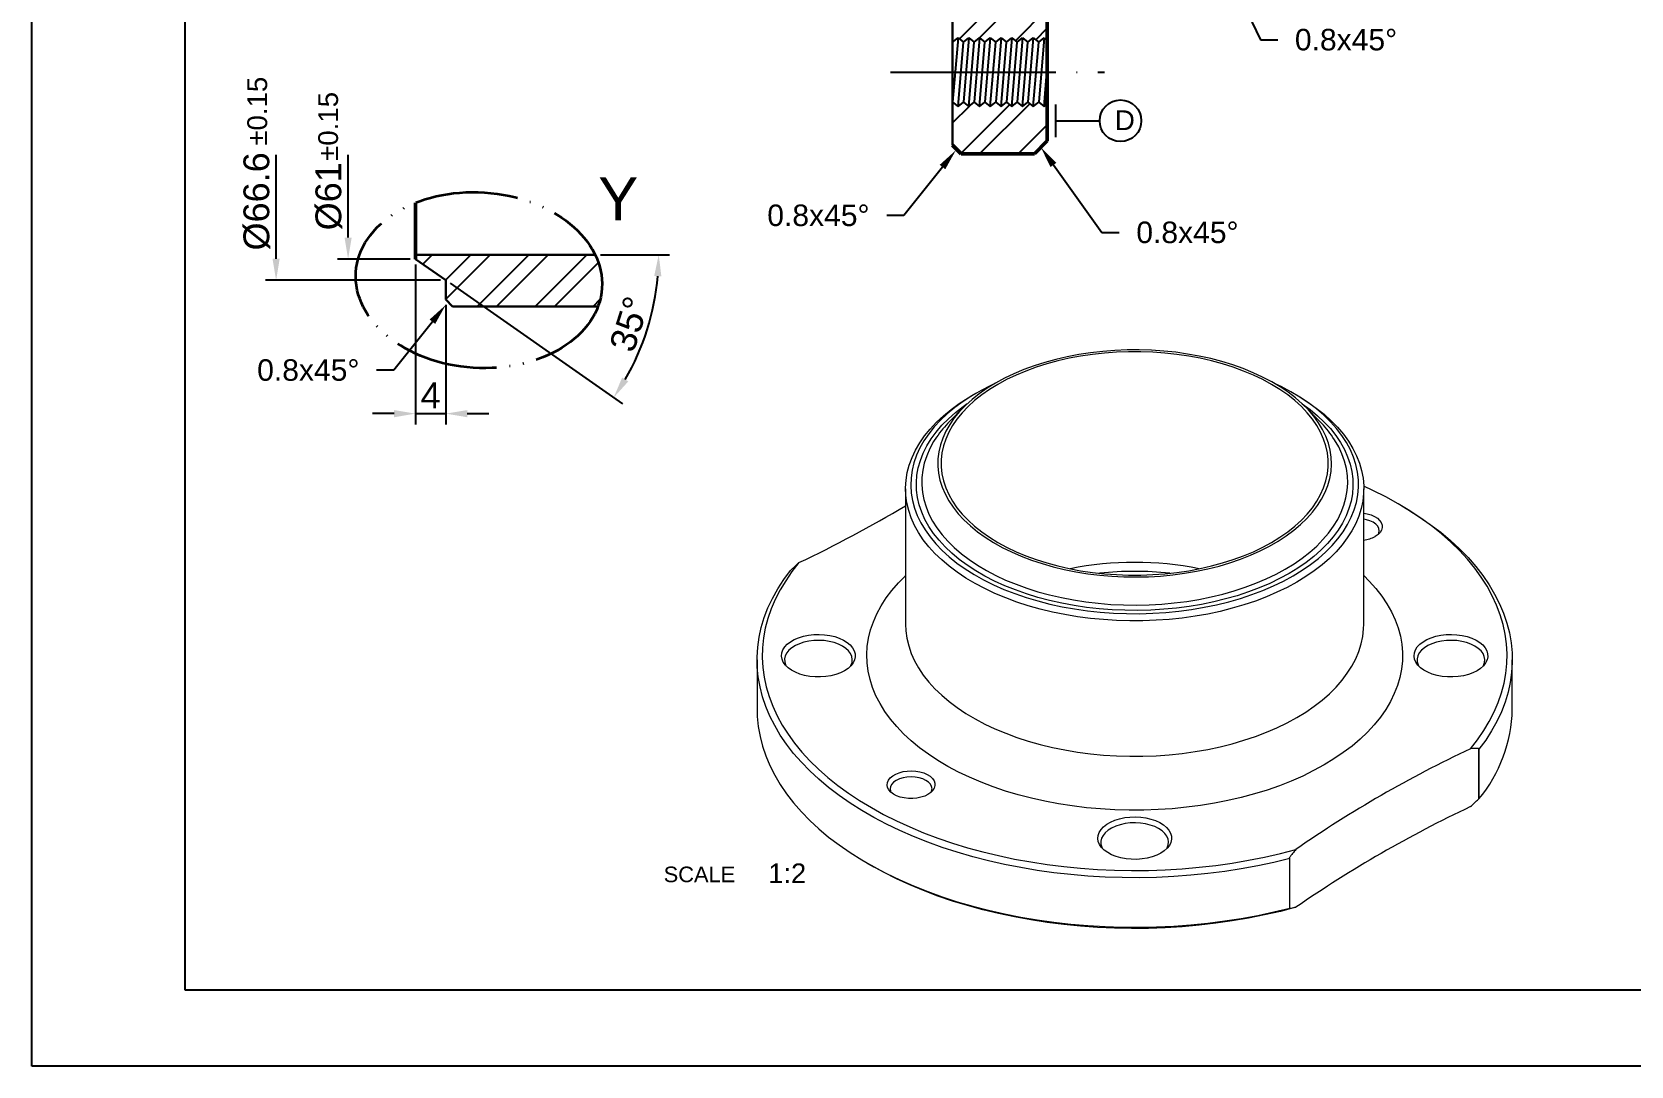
# Model space of a CAD drawing. Header units: millimetres. Extents: x 2626 to 2999, y 1108 to 1371.
# Drawn here: x 2625.9 to 2811.7, y 1107.7 to 1227.9 of the extents above; entities that cross this region are included whole.
import ezdxf
from ezdxf import colors
from ezdxf.entities.mleader import LeaderData, LeaderLine
from ezdxf.math import Vec2, Vec3

# ---------------------------------------------------------------- set-up
doc = ezdxf.new("R2010")
doc.units = ezdxf.units.MM
doc.linetypes.add('ACAD_ISO04W100', pattern=[30, 24, -3, 0, -3])
doc.linetypes.add('ACAD_ISO05W100', pattern=[33, 24, -3, 0, -3, 0, -3])
for name, color, linetype, lineweight in [('AM_0', 7, 'Continuous', 30), ('AM_4', 1, 'ACAD_ISO04W100', 25), ('AM_5', 3, 'Continuous', 25), ('AM_8', 40, 'ACAD_ISO05W100', 35), ('AM_BOR', 2, 'ACAD_ISO05W100', 25), ('CAXA3', 7, 'Continuous', 25)]:
    doc.layers.add(name, color=color, linetype=linetype, lineweight=lineweight)
doc.styles.get("Standard").update_dxf_attribs({"font": 'arial.ttf'})
doc.dimstyles.new('ISO-25', dxfattribs={"dimtxt": 3, "dimasz": 2.5, "dimexe": 1.25, "dimexo": 0.625, "dimtad": 1, "dimtxsty": 'Standard', "dimcen": 2.5, "dimadec": 0, "dimazin": 0, "dimtfac": 1, "dimtmove": 0, "dimatfit": 3, "dimfxl": 1, "dimarcsym": 0})

# ---------------------------------------------------------------- blocks, each defined once
blk = doc.blocks.new('A3 ZTL')
for p, q in [((19.57, 280.82), (19.57, 9.78)), ((19.57, 9.78), (401.17, 9.78))]:
    blk.add_line(p, q)
at = {"layer": 'AM_BOR', "color": 135, "linetype": 'Continuous', "lineweight": 25}
for p, q in [((0, 0), (0, 290.61)), ((410.96, 0), (0, 0))]:
    blk.add_line(p, q, dxfattribs=at)
blk = doc.blocks.new('*D135')
at = {"layer": 'AM_5', "color": 0, "lineweight": -2, "ltscale": 0.5, "transparency": 16777216}
for p, q in [((2691.97, 1202.01), (2699.98, 1202.01)), ((2674.5, 1198.7), (2694.52, 1184.68))]:
    blk.add_line(p, q, dxfattribs=at)
blk.add_arc((2669.77, 1202.01), 28.96, 329.948, 355.052, dxfattribs=at)
at = {"layer": 'AM_5', "color": 0, "ltscale": 0.5, "transparency": 16777216}
for points in [[(2698.2, 1199.53), (2699.04, 1199.49), (2698.73, 1202.01)], [(2695.19, 1187.28), (2694.48, 1187.73), (2693.49, 1185.4)]]:
    blk.add_solid(points, dxfattribs=at)
at = {"layer": 'Defpoints', "color": 0, "ltscale": 0.5, "transparency": 16777216}
for p in [(2670.48, 1202.01), (2670.48, 1201.51), (2691.35, 1202.01), (2673.98, 1199.06), (2696.36, 1190.54)]:
    blk.add_point(p, dxfattribs=at)
at = {"layer": 'AM_5', "color": 0, "ltscale": 0.5, "transparency": 16777216, "insert": (2695.33, 1193.95), "char_height": 3, "attachment_point": 5, "rotation": 72.5}
blk.add_mtext('35°', dxfattribs=at)
blk = doc.blocks.new('*D136')
at = {"layer": 'AM_5', "color": 0, "lineweight": -2, "ltscale": 0.5, "transparency": 16777216}
for p, q in [((2670.48, 1200.88), (2670.48, 1182.29)), ((2673.98, 1196.18), (2673.98, 1182.29)), ((2667.98, 1183.54), (2665.48, 1183.54)), ((2670.48, 1183.54), (2673.98, 1183.54)), ((2676.48, 1183.54), (2678.98, 1183.54))]:
    blk.add_line(p, q, dxfattribs=at)
at = {"layer": 'AM_5', "color": 0, "ltscale": 0.5, "transparency": 16777216}
for points in [[(2667.98, 1183.95), (2667.98, 1183.12), (2670.48, 1183.54)], [(2676.48, 1183.95), (2676.48, 1183.12), (2673.98, 1183.54)]]:
    blk.add_solid(points, dxfattribs=at)
at = {"layer": 'Defpoints', "color": 0, "ltscale": 0.5, "transparency": 16777216}
for p in [(2670.48, 1201.51), (2673.98, 1196.81), (2673.98, 1183.54)]:
    blk.add_point(p, dxfattribs=at)
at = {"layer": 'AM_5', "color": 0, "ltscale": 0.5, "transparency": 16777216, "insert": (2672.23, 1185.66), "char_height": 3, "attachment_point": 5}
blk.add_mtext('4', dxfattribs=at)

msp = doc.modelspace()

# ---------------------------------------------------------------- hatches: boundary and pattern name
at = {"layer": 'AM_5', "ltscale": 0.5}
h = msp.add_hatch(dxfattribs=at)
h.set_pattern_fill('ANSI32', color=256, scale=0.5)
h.set_pattern_definition([(45, (0, 8.8633), (-3.367596, 3.367596), []), (45, (2.245, 8.8633), (-3.367596, 3.367596), [])])
h.paths.add_polyline_path([(2743.884, 1315.687), (2743.509, 1315.237), (2742.884, 1315.987), (2742.259, 1315.237), (2741.634, 1315.987), (2741.009, 1315.237), (2740.384, 1315.987), (2739.759, 1315.237), (2739.134, 1315.987), (2738.509, 1315.237), (2737.884, 1315.987), (2737.259, 1315.237), (2736.634, 1315.987), (2736.009, 1315.237), (2735.384, 1315.987), (2734.759, 1315.237), (2734.134, 1315.987), (2733.509, 1315.237), (2732.884, 1315.987), (2732.884, 1314.237, -0.4142136), (2726.884, 1308.237), (2700.177, 1308.237), (2699.377, 1307.437), (2699.377, 1305.188), (2695.877, 1302.737), (2695.877, 1302.237), (2737.584, 1302.237), (2737.584, 1298.896), (2738.825, 1295.737), (2759.152, 1295.737), (2760.884, 1296.737), (2760.884, 1300.537), (2760.184, 1301.237), (2751.084, 1301.237), (2751.084, 1301.737), (2746.884, 1301.737, -0.4142136), (2743.884, 1304.737)])
h.paths.add_polyline_path([(2743.884, 1329.237), (2742.384, 1330.737), (2733.884, 1330.737), (2732.884, 1329.737), (2732.884, 1326.487), (2733.509, 1327.237), (2734.134, 1326.487), (2734.759, 1327.237), (2735.384, 1326.487), (2736.009, 1327.237), (2736.634, 1326.487), (2737.259, 1327.237), (2737.884, 1326.487), (2738.509, 1327.237), (2739.134, 1326.487), (2739.759, 1327.237), (2740.384, 1326.487), (2741.009, 1327.237), (2741.634, 1326.487), (2742.259, 1327.237), (2742.884, 1326.487), (2743.509, 1327.237), (2743.697, 1327.012), (2743.884, 1327.012)])
edge = h.paths.add_edge_path()
edge.add_arc((2746.884, 1239.737), 3, 90, 180, ccw=False)
edge.add_line((2746.884, 1242.737), (2751.084, 1242.737))
edge.add_line((2751.084, 1242.737), (2751.084, 1243.237))
edge.add_line((2751.084, 1243.237), (2760.184, 1243.237))
edge.add_line((2760.184, 1243.237), (2760.884, 1243.937))
edge.add_line((2760.884, 1243.937), (2760.884, 1247.737))
edge.add_line((2760.884, 1247.737), (2759.152, 1248.737))
edge.add_line((2759.152, 1248.737), (2738.825, 1248.737))
edge.add_line((2738.825, 1248.737), (2737.584, 1245.578))
edge.add_line((2737.584, 1245.578), (2737.584, 1242.237))
edge.add_line((2737.584, 1242.237), (2716.738, 1242.237))
edge.add_ellipse((2703.227, 1239.289), major_axis=(14.301, -0.924), ratio=0.7124243, start_angle=347.82289, end_angle=381.92966, ccw=False)
edge.add_line((2717.067, 1236.237), (2726.884, 1236.237))
edge.add_arc((2726.884, 1230.237), 6, 0, 90, ccw=False)
edge.add_line((2732.884, 1230.237), (2732.884, 1226.737))
edge.add_line((2732.884, 1226.737), (2733.509, 1227.237))
edge.add_line((2733.509, 1227.237), (2734.134, 1226.737))
edge.add_line((2734.134, 1226.737), (2734.759, 1227.237))
edge.add_line((2734.759, 1227.237), (2735.384, 1226.737))
edge.add_line((2735.384, 1226.737), (2736.009, 1227.237))
edge.add_line((2736.009, 1227.237), (2736.634, 1226.737))
edge.add_line((2736.634, 1226.737), (2737.259, 1227.237))
edge.add_line((2737.259, 1227.237), (2737.884, 1226.737))
edge.add_line((2737.884, 1226.737), (2738.509, 1227.237))
edge.add_line((2738.509, 1227.237), (2739.134, 1226.737))
edge.add_line((2739.134, 1226.737), (2739.759, 1227.237))
edge.add_line((2739.759, 1227.237), (2740.384, 1226.737))
edge.add_line((2740.384, 1226.737), (2741.009, 1227.237))
edge.add_line((2741.009, 1227.237), (2741.634, 1226.737))
edge.add_line((2741.634, 1226.737), (2742.259, 1227.237))
edge.add_line((2742.259, 1227.237), (2742.884, 1226.737))
edge.add_line((2742.884, 1226.737), (2743.509, 1227.237))
edge.add_line((2743.509, 1227.237), (2743.884, 1226.937))
edge.add_line((2743.884, 1226.937), (2743.884, 1239.737))
edge = h.paths.add_edge_path()
edge.add_ellipse((2703.227, 1239.289), major_axis=(14.301, -0.924), ratio=0.7124243, start_angle=347.82289, end_angle=381.92966)
edge.add_line((2716.738, 1242.237), (2695.877, 1242.237))
edge.add_line((2695.877, 1242.237), (2695.877, 1241.737))
edge.add_line((2695.877, 1241.737), (2699.377, 1239.286))
edge.add_line((2699.377, 1239.286), (2699.377, 1237.037))
edge.add_line((2699.377, 1237.037), (2700.177, 1236.237))
edge.add_line((2700.177, 1236.237), (2717.067, 1236.237))
h.paths.add_polyline_path([(2743.884, 1219.537), (2743.509, 1219.237), (2742.884, 1219.737), (2742.259, 1219.237), (2741.634, 1219.737), (2741.009, 1219.237), (2740.384, 1219.737), (2739.759, 1219.237), (2739.134, 1219.737), (2738.509, 1219.237), (2737.884, 1219.737), (2737.259, 1219.237), (2736.634, 1219.737), (2736.009, 1219.237), (2735.384, 1219.737), (2734.759, 1219.237), (2734.134, 1219.737), (2733.509, 1219.237), (2732.884, 1219.737), (2732.884, 1214.737), (2733.884, 1213.737), (2742.384, 1213.737), (2743.884, 1215.237)])
h = msp.add_hatch(dxfattribs=at)
h.set_pattern_fill('ANSI32', color=256, scale=0.5)
h.set_pattern_definition([(45, (1.852, 22.1795), (-3.367596, 3.367596), []), (45, (4.097, 22.1795), (-3.367596, 3.367596), [])])
edge = h.paths.add_edge_path()
edge.add_line((2670.485, 1202.006), (2670.485, 1201.506))
edge.add_line((2670.485, 1201.506), (2673.985, 1199.055))
edge.add_line((2673.985, 1199.055), (2673.985, 1196.806))
edge.add_line((2673.985, 1196.806), (2674.785, 1196.006))
edge.add_line((2674.785, 1196.006), (2691.674, 1196.006))
edge.add_ellipse((2677.834, 1199.058), major_axis=(14.301, -0.924), ratio=0.7124243, start_angle=347.82289, end_angle=381.92966)
edge.add_line((2691.346, 1202.006), (2670.485, 1202.006))

# ---------------------------------------------------------------- linework, layer by layer
at = {"color": 7, "linetype": 'Continuous', "lineweight": 15}
for p, q in [((2735.633, 1185.924), (2735.208, 1185.679)), ((2772.868, 1185.679), (2772.444, 1185.924)), ((2734.163, 1184.289), (2732.532, 1182.637)), ((2775.544, 1182.637), (2773.913, 1184.289)), ((2727.413, 1174.813), (2727.413, 1159.074)), ((2780.663, 1159.074), (2780.663, 1174.813)), ((2785.067, 1172.816), (2784.643, 1173.061)), ((2714.031, 1165.308), (2714.083, 1165.334)), ((2710.163, 1154.909), (2710.163, 1149.153)), ((2797.913, 1149.153), (2797.913, 1154.909)), ((2793.993, 1144.598), (2793.993, 1138.728)), ((2794.045, 1144.511), (2793.993, 1144.598)), ((2794.045, 1144.511), (2794.045, 1138.754)), ((2793.993, 1138.728), (2794.045, 1138.754)), ((2771.998, 1131.901), (2772.051, 1131.814)), ((2772.051, 1126.057), (2772.051, 1131.814)), ((2723.009, 1131.246), (2723.433, 1131.001)), ((2772.051, 1126.057), (2771.998, 1126.031))]:
    msp.add_line(p, q, dxfattribs=at)
at = {"color": 7, "linetype": 'Continuous', "lineweight": 15, "flags": 128}
for points in [[(2737.863, 1187.09), (2736.889, 1186.491), (2735.981, 1185.859), (2735.143, 1185.195), (2734.378, 1184.502), (2733.689, 1183.784), (2733.079, 1183.042), (2732.549, 1182.279), (2732.103, 1181.499), (2731.742, 1180.705), (2731.467, 1179.899), (2731.28, 1179.085), (2731.18, 1178.265), (2731.169, 1177.444), (2731.247, 1176.624), (2731.412, 1175.808), (2731.665, 1175), (2732.005, 1174.202), (2732.43, 1173.418), (2732.939, 1172.651), (2733.529, 1171.904), (2734.198, 1171.179), (2734.944, 1170.48), (2735.765, 1169.808), (2736.655, 1169.168), (2737.613, 1168.561), (2738.635, 1167.989), (2739.716, 1167.455), (2740.853, 1166.961), (2742.04, 1166.509), (2743.274, 1166.1), (2744.55, 1165.736), (2745.863, 1165.419), (2747.207, 1165.149), (2748.577, 1164.928), (2749.969, 1164.757), (2751.376, 1164.636), (2752.794, 1164.566), (2754.216, 1164.547), (2755.638, 1164.579), (2757.053, 1164.662), (2758.457, 1164.795), (2759.844, 1164.979), (2761.208, 1165.212), (2762.545, 1165.494), (2763.849, 1165.823), (2765.114, 1166.198), (2766.337, 1166.618), (2767.512, 1167.081), (2768.636, 1167.585), (2769.702, 1168.129), (2770.708, 1168.709), (2771.65, 1169.325), (2772.523, 1169.973), (2773.325, 1170.652), (2774.053, 1171.358), (2774.703, 1172.089), (2775.272, 1172.841), (2775.76, 1173.613), (2776.164, 1174.4), (2776.482, 1175.201), (2776.713, 1176.011), (2776.857, 1176.829), (2776.912, 1177.649), (2776.879, 1178.471), (2776.758, 1179.289), (2776.548, 1180.101), (2776.252, 1180.905), (2775.869, 1181.696), (2775.402, 1182.472), (2774.853, 1183.229), (2774.223, 1183.966), (2773.514, 1184.678), (2772.731, 1185.364), (2771.875, 1186.02), (2770.95, 1186.644), (2769.96, 1187.234), (2768.908, 1187.787), (2767.798, 1188.301), (2766.636, 1188.775), (2765.424, 1189.205), (2764.169, 1189.592), (2762.874, 1189.933), (2761.545, 1190.226), (2760.187, 1190.471), (2758.806, 1190.668), (2757.406, 1190.814), (2755.992, 1190.909), (2754.572, 1190.954), (2753.149, 1190.948), (2751.73, 1190.89), (2750.319, 1190.782), (2748.923, 1190.623), (2747.547, 1190.415), (2746.196, 1190.157), (2744.875, 1189.852), (2743.59, 1189.5), (2742.345, 1189.102), (2741.145, 1188.66), (2739.995, 1188.176), (2738.9, 1187.652), (2737.863, 1187.09)], [(2738.128, 1186.937), (2737.161, 1186.342), (2736.26, 1185.713), (2735.429, 1185.053), (2734.671, 1184.364), (2733.99, 1183.649), (2733.389, 1182.911), (2732.868, 1182.152), (2732.431, 1181.376), (2732.08, 1180.586), (2731.815, 1179.784), (2731.638, 1178.974), (2731.549, 1178.16), (2731.549, 1177.344), (2731.638, 1176.53), (2731.815, 1175.72), (2732.08, 1174.919), (2732.431, 1174.128), (2732.868, 1173.352), (2733.389, 1172.594), (2733.99, 1171.855), (2734.671, 1171.14), (2735.429, 1170.451), (2736.26, 1169.791), (2737.161, 1169.162), (2738.128, 1168.567), (2739.159, 1168.009), (2740.248, 1167.489), (2741.391, 1167.009), (2742.585, 1166.572), (2743.823, 1166.179), (2745.102, 1165.831), (2746.416, 1165.531), (2747.761, 1165.279), (2749.13, 1165.076), (2750.518, 1164.923), (2751.921, 1164.821), (2753.331, 1164.769), (2754.745, 1164.769), (2756.156, 1164.821), (2757.558, 1164.923), (2758.946, 1165.076), (2760.315, 1165.279), (2761.66, 1165.531), (2762.974, 1165.831), (2764.253, 1166.179), (2765.492, 1166.572), (2766.685, 1167.009), (2767.828, 1167.489), (2768.918, 1168.009), (2769.948, 1168.567), (2770.916, 1169.162), (2771.817, 1169.791), (2772.647, 1170.451), (2773.405, 1171.14), (2774.086, 1171.855), (2774.688, 1172.594), (2775.208, 1173.352), (2775.645, 1174.128), (2775.996, 1174.919), (2776.261, 1175.72), (2776.438, 1176.53), (2776.527, 1177.344), (2776.527, 1178.16), (2776.438, 1178.974), (2776.261, 1179.784), (2775.996, 1180.586), (2775.645, 1181.376), (2775.208, 1182.152), (2774.688, 1182.911), (2774.086, 1183.649), (2773.405, 1184.364), (2772.647, 1185.053), (2771.817, 1185.713), (2770.916, 1186.342), (2769.948, 1186.937), (2768.918, 1187.495), (2767.828, 1188.015), (2766.685, 1188.495), (2765.492, 1188.932), (2764.253, 1189.325), (2762.974, 1189.673), (2761.66, 1189.973), (2760.315, 1190.225), (2758.946, 1190.428), (2757.558, 1190.581), (2756.156, 1190.683), (2754.745, 1190.735), (2753.331, 1190.735), (2751.921, 1190.683), (2750.518, 1190.581), (2749.13, 1190.428), (2747.761, 1190.225), (2746.416, 1189.973), (2745.102, 1189.673), (2743.823, 1189.325), (2742.585, 1188.932), (2741.391, 1188.495), (2740.248, 1188.015), (2739.159, 1187.495), (2738.128, 1186.937)], [(2772.865, 1163.944), (2771.749, 1163.336), (2770.574, 1162.766), (2769.344, 1162.236), (2768.064, 1161.748), (2766.737, 1161.303), (2765.368, 1160.903), (2763.961, 1160.549), (2762.521, 1160.243), (2761.053, 1159.985), (2759.561, 1159.777), (2758.051, 1159.618), (2756.528, 1159.51), (2754.997, 1159.452), (2753.463, 1159.446), (2751.93, 1159.49), (2750.404, 1159.586), (2748.891, 1159.732), (2747.394, 1159.928), (2745.92, 1160.174), (2744.473, 1160.468), (2743.057, 1160.81), (2741.678, 1161.199), (2740.34, 1161.633), (2739.047, 1162.11), (2737.804, 1162.63), (2736.616, 1163.19), (2735.485, 1163.789), (2734.415, 1164.424), (2733.411, 1165.094), (2732.475, 1165.796), (2731.611, 1166.528), (2730.822, 1167.288), (2730.11, 1168.072), (2729.477, 1168.879), (2728.925, 1169.706), (2728.457, 1170.55), (2728.075, 1171.408), (2727.778, 1172.277), (2727.568, 1173.154), (2727.447, 1174.038), (2727.414, 1174.923), (2727.469, 1175.809), (2727.613, 1176.691), (2727.844, 1177.566), (2728.162, 1178.433), (2728.567, 1179.288), (2729.055, 1180.127), (2729.627, 1180.949), (2730.28, 1181.751), (2731.012, 1182.53), (2731.821, 1183.283), (2732.703, 1184.007), (2733.656, 1184.702), (2734.677, 1185.363), (2735.208, 1185.679)], [(2737.718, 1187.005), (2737.326, 1186.819), (2736.184, 1186.233), (2735.103, 1185.61), (2734.088, 1184.95), (2733.142, 1184.258), (2732.267, 1183.534), (2731.468, 1182.783), (2730.746, 1182.005), (2730.105, 1181.204), (2729.546, 1180.383), (2729.072, 1179.545), (2728.684, 1178.692), (2728.383, 1177.827), (2728.171, 1176.953), (2728.047, 1176.074), (2728.014, 1175.192), (2728.07, 1174.311), (2728.215, 1173.433), (2728.45, 1172.561), (2728.773, 1171.699), (2729.183, 1170.849), (2729.678, 1170.015), (2730.258, 1169.198), (2730.919, 1168.403), (2731.661, 1167.632), (2732.479, 1166.887), (2733.372, 1166.171), (2734.336, 1165.487), (2735.367, 1164.836), (2736.464, 1164.222), (2737.62, 1163.645), (2738.834, 1163.109), (2740.1, 1162.615), (2741.413, 1162.165), (2742.771, 1161.76), (2744.167, 1161.401), (2745.597, 1161.091), (2747.057, 1160.829), (2748.54, 1160.618), (2750.042, 1160.457), (2751.558, 1160.347), (2753.083, 1160.289), (2754.611, 1160.282), (2756.137, 1160.327), (2757.656, 1160.424), (2759.162, 1160.573), (2760.651, 1160.772), (2762.117, 1161.021), (2763.555, 1161.319), (2764.96, 1161.666), (2766.327, 1162.059), (2767.652, 1162.498), (2768.931, 1162.982), (2770.158, 1163.507), (2771.329, 1164.074), (2772.441, 1164.679), (2772.441, 1164.679)], [(2772.441, 1164.679), (2773.489, 1165.321), (2774.47, 1165.997), (2775.381, 1166.705), (2776.218, 1167.443), (2776.979, 1168.208), (2777.66, 1168.998), (2778.261, 1169.809), (2778.777, 1170.639), (2779.209, 1171.485), (2779.554, 1172.344), (2779.81, 1173.214), (2779.978, 1174.091), (2780.057, 1174.972), (2780.046, 1175.854), (2779.945, 1176.734), (2779.755, 1177.609), (2779.476, 1178.476), (2779.109, 1179.333), (2778.656, 1180.175), (2778.118, 1181.001), (2777.498, 1181.807), (2776.796, 1182.59), (2776.016, 1183.349), (2775.16, 1184.08), (2774.231, 1184.78), (2773.233, 1185.448), (2772.168, 1186.081), (2771.041, 1186.676), (2770.358, 1187.005)], [(2772.868, 1185.679), (2773.134, 1185.523), (2774.171, 1184.87), (2775.142, 1184.184), (2776.042, 1183.467), (2776.869, 1182.72), (2777.62, 1181.948), (2778.293, 1181.152), (2778.885, 1180.335), (2779.395, 1179.499), (2779.821, 1178.648), (2780.161, 1177.784), (2780.414, 1176.91), (2780.579, 1176.029), (2780.657, 1175.145), (2780.646, 1174.259), (2780.546, 1173.375), (2780.359, 1172.496), (2780.084, 1171.624), (2779.722, 1170.763), (2779.276, 1169.916), (2778.745, 1169.084), (2778.132, 1168.272), (2777.44, 1167.482), (2776.669, 1166.716), (2775.824, 1165.976), (2774.906, 1165.266), (2773.918, 1164.588), (2772.865, 1163.944)], [(2793.047, 1144.583), (2793.862, 1145.623), (2794.593, 1146.683), (2795.241, 1147.761), (2795.802, 1148.855), (2796.276, 1149.962), (2796.662, 1151.081), (2796.959, 1152.209), (2797.166, 1153.344), (2797.284, 1154.483), (2797.311, 1155.623), (2797.248, 1156.764), (2797.096, 1157.901), (2796.853, 1159.033), (2796.521, 1160.158), (2796.1, 1161.273), (2795.592, 1162.375), (2794.997, 1163.463), (2794.316, 1164.534), (2793.552, 1165.586), (2792.705, 1166.617), (2791.777, 1167.625), (2790.771, 1168.607), (2789.688, 1169.561), (2788.531, 1170.486), (2787.302, 1171.379), (2786.003, 1172.239), (2784.638, 1173.064), (2783.209, 1173.852), (2781.719, 1174.602), (2780.659, 1175.095)], [(2785.067, 1172.816), (2785.762, 1172.406), (2787.11, 1171.553), (2788.39, 1170.666), (2789.599, 1169.745), (2790.733, 1168.794), (2791.792, 1167.814), (2792.771, 1166.807), (2793.671, 1165.775), (2794.487, 1164.721), (2795.22, 1163.646), (2795.867, 1162.553), (2796.427, 1161.445), (2796.899, 1160.322), (2797.282, 1159.189), (2797.575, 1158.046), (2797.778, 1156.897), (2797.889, 1155.744), (2797.91, 1154.589), (2797.839, 1153.435), (2797.677, 1152.284), (2797.424, 1151.138), (2797.081, 1150), (2796.649, 1148.873), (2796.128, 1147.758), (2795.519, 1146.658), (2794.825, 1145.575), (2794.045, 1144.511)], [(2780.663, 1171.965), (2781.061, 1171.892), (2781.505, 1171.762), (2781.902, 1171.587), (2782.239, 1171.374), (2782.505, 1171.13), (2782.691, 1170.863), (2782.791, 1170.581), (2782.802, 1170.293), (2782.724, 1170.008), (2782.559, 1169.736), (2782.313, 1169.486), (2781.993, 1169.264)], [(2782.376, 1169.541), (2782.415, 1169.636), (2782.462, 1169.911), (2782.415, 1170.185), (2782.276, 1170.449), (2782.051, 1170.693), (2781.748, 1170.906), (2781.378, 1171.081), (2780.957, 1171.211), (2780.663, 1171.269)], [(2772.051, 1131.814), (2770.208, 1131.364), (2768.332, 1130.963), (2766.426, 1130.611), (2764.495, 1130.311), (2762.541, 1130.061), (2760.57, 1129.863), (2758.586, 1129.717), (2756.592, 1129.624), (2754.592, 1129.583), (2752.592, 1129.595), (2750.594, 1129.659), (2748.604, 1129.776), (2746.625, 1129.945), (2744.661, 1130.166), (2742.717, 1130.439), (2740.797, 1130.762), (2738.904, 1131.135), (2737.042, 1131.558), (2735.216, 1132.03), (2733.429, 1132.549), (2731.684, 1133.115), (2729.987, 1133.726), (2728.339, 1134.381), (2726.744, 1135.078), (2725.207, 1135.817), (2723.729, 1136.596), (2722.315, 1137.412), (2720.966, 1138.265), (2719.686, 1139.153), (2718.477, 1140.073), (2717.343, 1141.025), (2716.285, 1142.005), (2715.305, 1143.012), (2714.406, 1144.043), (2713.589, 1145.098), (2712.856, 1146.172), (2712.209, 1147.265), (2711.649, 1148.374), (2711.177, 1149.496), (2710.794, 1150.63), (2710.501, 1151.772), (2710.298, 1152.921), (2710.187, 1154.074), (2710.167, 1155.229), (2710.237, 1156.384), (2710.399, 1157.535), (2710.652, 1158.68), (2710.995, 1159.818), (2711.427, 1160.946), (2711.948, 1162.061), (2712.557, 1163.161), (2713.252, 1164.244), (2714.031, 1165.308)], [(2715.029, 1166.215), (2714.214, 1165.176), (2713.483, 1164.116), (2712.836, 1163.038), (2712.274, 1161.944), (2711.8, 1160.836), (2711.414, 1159.717), (2711.117, 1158.589), (2710.91, 1157.455), (2710.792, 1156.316), (2710.765, 1155.175), (2710.828, 1154.035), (2710.981, 1152.897), (2711.223, 1151.765), (2711.555, 1150.641), (2711.976, 1149.526), (2712.485, 1148.423), (2713.08, 1147.335), (2713.76, 1146.264), (2714.525, 1145.212), (2715.371, 1144.181), (2716.299, 1143.174), (2717.305, 1142.192), (2718.388, 1141.237), (2719.545, 1140.313), (2720.774, 1139.419), (2722.073, 1138.559), (2723.438, 1137.734), (2724.867, 1136.946), (2726.357, 1136.197), (2727.904, 1135.487), (2729.507, 1134.819), (2731.16, 1134.194), (2732.861, 1133.613), (2734.606, 1133.077), (2736.391, 1132.589), (2738.214, 1132.147), (2740.069, 1131.754), (2741.954, 1131.411), (2743.864, 1131.117), (2745.795, 1130.875), (2747.743, 1130.683), (2749.704, 1130.543), (2751.675, 1130.454), (2753.65, 1130.418), (2755.626, 1130.434), (2757.599, 1130.502), (2759.564, 1130.622), (2761.518, 1130.793), (2763.456, 1131.016), (2765.375, 1131.29), (2767.27, 1131.614), (2769.137, 1131.987), (2770.973, 1132.41), (2772.774, 1132.88)], [(2720.317, 1153.651), (2719.844, 1153.415), (2719.316, 1153.221), (2718.745, 1153.074), (2718.143, 1152.976), (2717.523, 1152.93), (2716.897, 1152.937), (2716.28, 1152.996), (2715.685, 1153.106), (2715.124, 1153.265), (2714.608, 1153.47), (2714.15, 1153.716), (2713.759, 1153.997), (2713.443, 1154.309), (2713.209, 1154.644), (2713.062, 1154.995), (2713.005, 1155.354), (2713.039, 1155.715), (2713.164, 1156.068), (2713.377, 1156.408), (2713.673, 1156.726), (2714.046, 1157.016), (2714.488, 1157.271), (2714.99, 1157.486), (2715.541, 1157.657), (2716.129, 1157.78), (2716.742, 1157.852), (2717.366, 1157.872), (2717.989, 1157.839), (2718.597, 1157.754), (2719.177, 1157.619), (2719.717, 1157.437), (2720.205, 1157.211), (2720.63, 1156.946), (2720.985, 1156.649), (2721.261, 1156.325), (2721.452, 1155.981), (2721.554, 1155.625), (2721.566, 1155.264), (2721.486, 1154.906), (2721.317, 1154.558), (2721.062, 1154.228), (2720.726, 1153.924), (2720.317, 1153.651)], [(2793.817, 1153.651), (2793.344, 1153.415), (2792.816, 1153.221), (2792.245, 1153.074), (2791.643, 1152.976), (2791.023, 1152.93), (2790.397, 1152.937), (2789.78, 1152.996), (2789.185, 1153.106), (2788.624, 1153.265), (2788.108, 1153.47), (2787.65, 1153.716), (2787.259, 1153.997), (2786.943, 1154.309), (2786.709, 1154.644), (2786.562, 1154.995), (2786.505, 1155.354), (2786.539, 1155.715), (2786.664, 1156.068), (2786.877, 1156.408), (2787.173, 1156.726), (2787.546, 1157.016), (2787.988, 1157.271), (2788.49, 1157.486), (2789.041, 1157.657), (2789.629, 1157.78), (2790.242, 1157.852), (2790.866, 1157.872), (2791.489, 1157.839), (2792.097, 1157.754), (2792.677, 1157.619), (2793.217, 1157.437), (2793.705, 1157.211), (2794.13, 1156.946), (2794.485, 1156.649), (2794.761, 1156.325), (2794.952, 1155.981), (2795.054, 1155.625), (2795.066, 1155.264), (2794.986, 1154.906), (2794.817, 1154.558), (2794.562, 1154.228), (2794.226, 1153.924), (2793.817, 1153.651)], [(2720.072, 1156.517), (2719.615, 1156.743), (2719.102, 1156.927), (2718.548, 1157.063), (2717.964, 1157.149), (2717.364, 1157.182), (2716.762, 1157.162), (2716.172, 1157.089), (2715.609, 1156.965), (2715.085, 1156.793), (2714.613, 1156.577), (2714.203, 1156.322), (2713.866, 1156.033), (2713.609, 1155.719), (2713.438, 1155.385), (2713.357, 1155.04), (2713.369, 1154.692), (2713.472, 1154.349), (2713.555, 1154.186)], [(2721.021, 1154.186), (2721.064, 1154.265), (2721.19, 1154.605), (2721.225, 1154.953), (2721.167, 1155.299), (2721.019, 1155.637), (2720.783, 1155.957), (2720.465, 1156.252), (2720.072, 1156.517)], [(2793.572, 1156.517), (2793.115, 1156.743), (2792.602, 1156.927), (2792.048, 1157.063), (2791.464, 1157.149), (2790.864, 1157.182), (2790.262, 1157.162), (2789.672, 1157.089), (2789.109, 1156.965), (2788.585, 1156.793), (2788.113, 1156.577), (2787.703, 1156.322), (2787.366, 1156.033), (2787.109, 1155.719), (2786.938, 1155.385), (2786.857, 1155.04), (2786.869, 1154.692), (2786.972, 1154.349), (2787.055, 1154.186)], [(2794.521, 1154.186), (2794.564, 1154.265), (2794.69, 1154.605), (2794.725, 1154.953), (2794.667, 1155.299), (2794.519, 1155.637), (2794.283, 1155.957), (2793.965, 1156.252), (2793.572, 1156.517)], [(2710.163, 1149.153), (2710.187, 1148.318), (2710.298, 1147.165), (2710.501, 1146.016), (2710.794, 1144.873), (2711.177, 1143.74), (2711.649, 1142.617), (2712.209, 1141.509), (2712.856, 1140.416), (2713.589, 1139.341), (2714.406, 1138.287), (2715.305, 1137.255), (2716.285, 1136.248), (2717.343, 1135.268), (2718.477, 1134.317), (2719.686, 1133.396), (2720.966, 1132.509), (2722.315, 1131.656), (2723.729, 1130.839), (2725.207, 1130.061), (2726.744, 1129.322), (2728.339, 1128.624), (2729.987, 1127.969), (2731.684, 1127.358), (2733.429, 1126.792), (2735.216, 1126.273), (2737.042, 1125.802), (2738.904, 1125.379), (2740.797, 1125.005), (2742.717, 1124.682), (2744.661, 1124.409), (2746.625, 1124.188), (2748.604, 1124.019), (2750.594, 1123.902), (2752.592, 1123.838), (2754.592, 1123.826), (2756.592, 1123.867), (2758.586, 1123.961), (2760.57, 1124.107), (2762.541, 1124.304), (2764.495, 1124.554), (2766.426, 1124.855), (2768.332, 1125.206), (2770.208, 1125.607), (2772.051, 1126.057)], [(2730.02, 1139.261), (2729.637, 1139.077), (2729.203, 1138.935), (2728.732, 1138.839), (2728.239, 1138.794), (2727.74, 1138.801), (2727.251, 1138.859), (2726.788, 1138.966), (2726.365, 1139.119), (2725.997, 1139.313), (2725.695, 1139.543), (2725.468, 1139.799), (2725.325, 1140.075), (2725.269, 1140.362), (2725.302, 1140.649), (2725.424, 1140.929), (2725.631, 1141.191), (2725.915, 1141.428), (2726.268, 1141.631), (2726.678, 1141.796), (2727.132, 1141.915), (2727.616, 1141.985), (2728.114, 1142.004), (2728.61, 1141.972), (2729.088, 1141.889), (2729.533, 1141.759), (2729.93, 1141.584), (2730.267, 1141.371), (2730.532, 1141.127), (2730.718, 1140.86), (2730.818, 1140.578), (2730.83, 1140.29), (2730.751, 1140.005), (2730.587, 1139.733), (2730.34, 1139.483), (2730.02, 1139.261)], [(2730.404, 1139.538), (2730.443, 1139.633), (2730.489, 1139.908), (2730.443, 1140.182), (2730.304, 1140.446), (2730.079, 1140.69), (2729.775, 1140.903), (2729.406, 1141.078), (2728.985, 1141.208), (2728.527, 1141.288), (2728.052, 1141.315), (2727.576, 1141.288), (2727.119, 1141.208), (2726.698, 1141.078), (2726.328, 1140.903), (2726.025, 1140.69), (2725.8, 1140.446), (2725.661, 1140.182), (2725.614, 1139.908), (2725.661, 1139.633), (2725.7, 1139.538)], [(2757.067, 1132.435), (2756.594, 1132.199), (2756.066, 1132.006), (2755.495, 1131.858), (2754.893, 1131.761), (2754.273, 1131.715), (2753.647, 1131.721), (2753.03, 1131.78), (2752.435, 1131.891), (2751.874, 1132.05), (2751.358, 1132.254), (2750.9, 1132.5), (2750.509, 1132.782), (2750.193, 1133.094), (2749.959, 1133.428), (2749.812, 1133.779), (2749.755, 1134.139), (2749.789, 1134.499), (2749.914, 1134.853), (2750.127, 1135.193), (2750.423, 1135.511), (2750.796, 1135.8), (2751.238, 1136.056), (2751.74, 1136.271), (2752.291, 1136.442), (2752.879, 1136.565), (2753.492, 1136.637), (2754.116, 1136.657), (2754.739, 1136.624), (2755.347, 1136.539), (2755.927, 1136.404), (2756.467, 1136.221), (2756.955, 1135.995), (2757.38, 1135.731), (2757.735, 1135.433), (2758.011, 1135.109), (2758.202, 1134.766), (2758.304, 1134.409), (2758.316, 1134.048), (2758.236, 1133.69), (2758.067, 1133.343), (2757.812, 1133.013), (2757.476, 1132.708), (2757.067, 1132.435)], [(2756.822, 1135.301), (2756.365, 1135.528), (2755.852, 1135.711), (2755.298, 1135.848), (2754.714, 1135.933), (2754.114, 1135.967), (2753.512, 1135.947), (2752.922, 1135.874), (2752.359, 1135.75), (2751.835, 1135.578), (2751.363, 1135.362), (2750.953, 1135.106), (2750.616, 1134.818), (2750.359, 1134.503), (2750.188, 1134.169), (2750.107, 1133.825), (2750.119, 1133.477), (2750.222, 1133.134), (2750.305, 1132.97)], [(2757.771, 1132.97), (2757.814, 1133.05), (2757.94, 1133.39), (2757.975, 1133.738), (2757.917, 1134.084), (2757.769, 1134.421), (2757.533, 1134.741), (2757.215, 1135.037), (2756.822, 1135.301)], [(2772.774, 1126.143), (2770.973, 1125.673), (2769.137, 1125.251), (2767.27, 1124.877), (2765.375, 1124.553), (2763.456, 1124.28), (2761.518, 1124.057), (2759.564, 1123.885), (2757.599, 1123.765), (2755.626, 1123.697), (2753.65, 1123.682), (2751.675, 1123.718), (2749.704, 1123.806), (2747.743, 1123.946), (2745.795, 1124.138), (2743.864, 1124.381), (2741.954, 1124.674), (2740.069, 1125.018), (2738.214, 1125.411), (2736.391, 1125.852), (2734.606, 1126.341), (2732.861, 1126.876), (2731.16, 1127.457), (2729.507, 1128.082), (2727.904, 1128.75), (2726.357, 1129.46), (2724.867, 1130.21), (2723.438, 1130.998), (2723.433, 1131.001)]]:
    msp.add_lwpolyline(points, dxfattribs=at)
at = {"color": 8, "linetype": 'Continuous', "lineweight": 15, "flags": 128}
for points in [[(2771.975, 1164.948), (2770.881, 1164.353), (2769.727, 1163.796), (2768.519, 1163.28), (2767.26, 1162.805), (2765.954, 1162.375), (2764.607, 1161.99), (2763.222, 1161.652), (2761.805, 1161.362), (2760.361, 1161.121), (2758.895, 1160.93), (2757.411, 1160.789), (2755.916, 1160.699), (2754.414, 1160.661), (2752.911, 1160.673), (2751.412, 1160.738), (2749.922, 1160.853), (2748.446, 1161.019), (2746.99, 1161.236), (2745.559, 1161.501), (2744.158, 1161.815), (2742.791, 1162.177), (2741.464, 1162.585), (2740.181, 1163.037), (2738.946, 1163.533), (2737.765, 1164.069), (2736.641, 1164.646), (2735.578, 1165.259), (2734.58, 1165.908), (2733.65, 1166.59), (2732.792, 1167.303), (2732.008, 1168.043), (2731.302, 1168.81), (2730.675, 1169.599), (2730.131, 1170.408), (2729.671, 1171.234), (2729.296, 1172.074), (2729.008, 1172.926), (2728.808, 1173.786), (2728.697, 1174.652), (2728.675, 1175.519), (2728.742, 1176.386), (2728.897, 1177.25), (2729.141, 1178.106), (2729.473, 1178.953), (2729.89, 1179.786), (2730.393, 1180.604), (2730.979, 1181.404), (2731.645, 1182.181), (2732.39, 1182.935), (2733.212, 1183.662), (2734.106, 1184.36), (2734.587, 1184.702)], [(2773.489, 1184.702), (2773.496, 1184.697), (2774.426, 1184.015), (2775.285, 1183.302), (2776.068, 1182.561), (2776.774, 1181.795), (2777.401, 1181.006), (2777.945, 1180.197), (2778.405, 1179.371), (2778.78, 1178.531), (2779.068, 1177.679), (2779.268, 1176.819), (2779.379, 1175.953), (2779.401, 1175.085), (2779.335, 1174.218), (2779.179, 1173.355), (2778.935, 1172.499), (2778.603, 1171.652), (2778.186, 1170.819), (2777.683, 1170.001), (2777.098, 1169.201), (2776.431, 1168.423), (2775.686, 1167.67), (2774.865, 1166.943), (2773.97, 1166.245), (2773.006, 1165.58), (2771.975, 1164.948)], [(2731.014, 1180.809), (2730.675, 1180.283), (2730.228, 1179.468), (2729.866, 1178.639), (2729.591, 1177.799), (2729.403, 1176.951), (2729.304, 1176.098), (2729.293, 1175.243), (2729.37, 1174.389), (2729.536, 1173.54), (2729.789, 1172.697), (2730.13, 1171.865), (2730.556, 1171.047), (2731.066, 1170.244), (2731.658, 1169.46), (2732.33, 1168.699), (2733.08, 1167.961), (2733.905, 1167.252), (2734.802, 1166.571), (2735.768, 1165.923), (2736.8, 1165.31), (2737.893, 1164.733), (2739.044, 1164.195), (2740.248, 1163.698), (2741.502, 1163.243), (2742.801, 1162.832), (2744.14, 1162.467), (2745.515, 1162.149), (2746.92, 1161.878), (2748.35, 1161.657), (2749.801, 1161.486), (2751.267, 1161.365), (2752.743, 1161.294), (2754.223, 1161.275), (2755.703, 1161.307), (2757.177, 1161.39), (2758.64, 1161.524), (2760.086, 1161.708), (2761.51, 1161.941), (2762.908, 1162.224), (2764.274, 1162.554), (2765.604, 1162.931), (2766.892, 1163.353), (2768.134, 1163.818), (2769.325, 1164.326), (2770.462, 1164.874), (2771.54, 1165.46)], [(2771.54, 1165.46), (2772.556, 1166.082), (2773.505, 1166.738), (2774.384, 1167.426), (2775.191, 1168.143), (2775.921, 1168.887), (2776.574, 1169.654), (2777.146, 1170.443), (2777.635, 1171.25), (2778.04, 1172.072), (2778.358, 1172.907), (2778.59, 1173.752), (2778.734, 1174.602), (2778.789, 1175.457), (2778.756, 1176.311), (2778.634, 1177.163), (2778.424, 1178.01), (2778.127, 1178.847), (2777.744, 1179.673), (2777.276, 1180.484), (2777.081, 1180.781)], [(2776.047, 1142.694), (2774.834, 1142.03), (2773.561, 1141.405), (2772.231, 1140.82), (2770.85, 1140.278), (2769.419, 1139.778), (2767.945, 1139.324), (2766.43, 1138.917), (2764.88, 1138.556), (2763.298, 1138.245), (2761.689, 1137.983), (2760.059, 1137.771), (2758.411, 1137.609), (2756.751, 1137.5), (2755.083, 1137.441), (2753.411, 1137.435), (2751.742, 1137.48), (2750.079, 1137.577), (2748.428, 1137.725), (2746.792, 1137.925), (2745.178, 1138.175), (2743.589, 1138.474), (2742.031, 1138.822), (2740.507, 1139.218), (2739.022, 1139.661), (2737.58, 1140.149), (2736.186, 1140.681), (2734.843, 1141.255), (2733.555, 1141.87), (2732.327, 1142.524), (2731.161, 1143.216), (2730.061, 1143.942), (2729.03, 1144.702), (2728.072, 1145.492), (2727.188, 1146.311), (2726.382, 1147.156), (2725.655, 1148.025), (2725.01, 1148.915), (2724.449, 1149.824), (2723.974, 1150.749), (2723.585, 1151.687), (2723.283, 1152.636), (2723.071, 1153.593), (2722.947, 1154.555), (2722.914, 1155.52), (2722.97, 1156.484), (2723.116, 1157.445), (2723.35, 1158.401), (2723.674, 1159.347), (2724.085, 1160.282), (2724.582, 1161.203), (2725.164, 1162.108), (2725.829, 1162.993), (2726.576, 1163.856), (2727.402, 1164.695), (2727.413, 1164.706)], [(2780.663, 1164.706), (2781.301, 1164.068), (2782.068, 1163.211), (2782.754, 1162.331), (2783.357, 1161.431), (2783.875, 1160.514), (2784.308, 1159.582), (2784.653, 1158.638), (2784.91, 1157.685), (2785.078, 1156.725), (2785.157, 1155.761), (2785.146, 1154.796), (2785.045, 1153.833), (2784.854, 1152.875), (2784.575, 1151.923), (2784.208, 1150.982), (2783.754, 1150.054), (2783.214, 1149.141), (2782.59, 1148.246), (2781.884, 1147.371), (2781.097, 1146.52), (2780.232, 1145.694), (2779.292, 1144.897), (2778.279, 1144.129), (2777.196, 1143.394), (2776.047, 1142.694)], [(2727.413, 1159.074), (2727.447, 1158.299), (2727.568, 1157.416), (2727.778, 1156.538), (2728.075, 1155.669), (2728.457, 1154.811), (2728.925, 1153.967), (2729.477, 1153.141), (2730.11, 1152.334), (2730.822, 1151.549), (2731.611, 1150.789), (2732.475, 1150.057), (2733.411, 1149.355), (2734.415, 1148.685), (2735.485, 1148.05), (2736.616, 1147.451), (2737.804, 1146.891), (2739.047, 1146.371), (2740.34, 1145.894), (2741.678, 1145.46), (2743.057, 1145.072), (2744.473, 1144.73), (2745.92, 1144.435), (2747.394, 1144.19), (2748.891, 1143.993), (2750.404, 1143.847), (2751.93, 1143.752), (2753.463, 1143.707), (2754.997, 1143.713), (2756.528, 1143.771), (2758.051, 1143.879), (2759.561, 1144.038), (2761.053, 1144.246), (2762.521, 1144.504), (2763.961, 1144.811), (2765.368, 1145.164), (2766.737, 1145.564), (2768.064, 1146.009), (2769.344, 1146.497), (2770.574, 1147.027), (2771.749, 1147.597), (2772.865, 1148.205)], [(2772.865, 1148.205), (2773.918, 1148.849), (2774.906, 1149.528), (2775.824, 1150.238), (2776.669, 1150.977), (2777.44, 1151.743), (2778.132, 1152.533), (2778.745, 1153.346), (2779.276, 1154.177), (2779.722, 1155.024), (2780.084, 1155.885), (2780.359, 1156.757), (2780.546, 1157.636), (2780.646, 1158.52), (2780.663, 1159.074)]]:
    msp.add_lwpolyline(points, dxfattribs=at)
at = {"color": 7, "linetype": 'Continuous', "lineweight": 15}
for centre, radius, start, end in [((2742.014, 1173.222), 13.362, 135.20262, 145.40464), ((2766.164, 1173.307), 13.23, 34.39605, 44.84581), ((2649.959, 1302.99), 151.465, 295.44259, 300.75499), ((2780.193, 1172.577), 3.77, 277.15808, 298.513), ((2781.073, 1149.498), 16.844, 320.36726, 358.82467), ((2854.113, 1015.392), 142.896, 115.29899, 124.69564), ((2854.113, 1008.656), 142.896, 115.29899, 124.69564)]:
    msp.add_arc(centre, radius, start, end, dxfattribs=at)
at = {"color": 8, "linetype": 'Continuous', "lineweight": 15}
for centre, radius, start, end in [((2754.038, 1128.17), 38.078, 78.65537, 101.34463), ((2754.038, 1127.816), 37.384, 83.7478, 96.2522)]:
    msp.add_arc(centre, radius, start, end, dxfattribs=at)
at = {"color": 7, "linetype": 'Continuous', "lineweight": 15}
for points in [[(2714.083, 1165.334), (2714.398, 1165.63), (2714.713, 1165.924), (2715.029, 1166.215)], [(2793.993, 1144.598), (2793.678, 1144.599), (2793.363, 1144.594), (2793.047, 1144.583)], [(2793.047, 1137.847), (2793.363, 1138.138), (2793.678, 1138.432), (2793.993, 1138.728)], [(2772.774, 1132.88), (2772.513, 1132.557), (2772.254, 1132.231), (2771.998, 1131.901)], [(2771.998, 1126.031), (2772.254, 1126.064), (2772.513, 1126.101), (2772.774, 1126.143)]]:
    msp.add_open_spline(points, degree=3, dxfattribs=at)
at = {"layer": 'AM_0'}
for p, q in [((2732.884, 1230.237), (2732.884, 1214.737)), ((2674.785, 1196.006), (2691.674, 1196.006))]:
    msp.add_line(p, q, dxfattribs=at)
at = {"layer": 'AM_0', "linetype": 'Continuous', "lineweight": 50}
for q in [(2743.884, 1215.237), (2733.884, 1213.737)]:
    msp.add_line((2742.384, 1213.737), q, dxfattribs=at)
at = {"layer": 'AM_0', "lineweight": 50}
msp.add_line((2732.884, 1214.737), (2733.884, 1213.737), dxfattribs=at)
at = {"layer": 'AM_0', "ltscale": 0.5}
for p, q in [((2691.346, 1202.006), (2670.485, 1202.006)), ((2670.485, 1201.506), (2673.985, 1199.055)), ((2673.985, 1199.055), (2673.985, 1196.806)), ((2674.785, 1196.006), (2673.985, 1196.806))]:
    msp.add_line(p, q, dxfattribs=at)
at = {"layer": 'AM_4', "color": 1, "linetype": 'ACAD_ISO04W100', "lineweight": 25, "ltscale": 0.8}
msp.add_line((2725.658, 1223.237), (2750.528, 1223.237), dxfattribs=at)
msp.add_line((2725.658, 1223.237), (2750.528, 1223.237), dxfattribs=at)
at = {"layer": 'AM_5'}
for p, q in [((2732.884, 1226.737), (2733.509, 1227.237)), ((2733.509, 1227.237), (2732.884, 1219.737)), ((2733.509, 1227.237), (2734.134, 1226.737)), ((2733.509, 1219.237), (2734.134, 1226.737)), ((2734.134, 1226.737), (2734.759, 1227.237)), ((2734.759, 1227.237), (2734.134, 1219.737)), ((2734.759, 1227.237), (2735.384, 1226.737)), ((2734.759, 1219.237), (2735.384, 1226.737)), ((2735.384, 1226.737), (2736.009, 1227.237)), ((2736.009, 1227.237), (2735.384, 1219.737)), ((2736.009, 1227.237), (2736.634, 1226.737)), ((2736.009, 1219.237), (2736.634, 1226.737)), ((2736.634, 1226.737), (2737.259, 1227.237)), ((2737.259, 1227.237), (2736.634, 1219.737)), ((2737.259, 1227.237), (2737.884, 1226.737)), ((2737.259, 1219.237), (2737.884, 1226.737)), ((2737.884, 1226.737), (2738.509, 1227.237)), ((2738.509, 1227.237), (2737.884, 1219.737)), ((2738.509, 1227.237), (2739.134, 1226.737)), ((2738.509, 1219.237), (2739.134, 1226.737)), ((2739.134, 1226.737), (2739.759, 1227.237)), ((2739.759, 1227.237), (2739.134, 1219.737)), ((2739.759, 1227.237), (2740.384, 1226.737)), ((2739.759, 1219.237), (2740.384, 1226.737)), ((2740.384, 1226.737), (2741.009, 1227.237)), ((2741.009, 1227.237), (2740.384, 1219.737)), ((2741.009, 1227.237), (2741.634, 1226.737)), ((2741.009, 1219.237), (2741.634, 1226.737)), ((2741.634, 1226.737), (2742.259, 1227.237)), ((2742.259, 1227.237), (2741.634, 1219.737)), ((2742.259, 1227.237), (2742.884, 1226.737)), ((2742.259, 1219.237), (2742.884, 1226.737)), ((2742.884, 1226.737), (2743.509, 1227.237)), ((2743.509, 1227.237), (2742.884, 1219.737)), ((2743.509, 1227.237), (2743.884, 1226.937)), ((2743.509, 1219.237), (2743.884, 1223.737)), ((2732.884, 1219.737), (2733.509, 1219.237)), ((2733.509, 1219.237), (2734.134, 1219.737)), ((2734.134, 1219.737), (2734.759, 1219.237)), ((2734.759, 1219.237), (2735.384, 1219.737)), ((2735.384, 1219.737), (2736.009, 1219.237)), ((2736.009, 1219.237), (2736.634, 1219.737)), ((2736.634, 1219.737), (2737.259, 1219.237)), ((2737.259, 1219.237), (2737.884, 1219.737)), ((2737.884, 1219.737), (2738.509, 1219.237)), ((2738.509, 1219.237), (2739.134, 1219.737)), ((2739.134, 1219.737), (2739.759, 1219.237)), ((2739.759, 1219.237), (2740.384, 1219.737)), ((2740.384, 1219.737), (2741.009, 1219.237)), ((2741.009, 1219.237), (2741.634, 1219.737)), ((2741.634, 1219.737), (2742.259, 1219.237)), ((2742.259, 1219.237), (2742.884, 1219.737)), ((2742.884, 1219.737), (2743.509, 1219.237)), ((2743.509, 1219.237), (2743.884, 1219.537)), ((2744.818, 1219.488), (2744.818, 1215.683)), ((2744.818, 1217.585), (2749.969, 1217.585))]:
    msp.add_line(p, q, dxfattribs=at)
at = {"layer": 'AM_5', "ltscale": 0.5}
for p, q in [((2654.269, 1201.555), (2654.269, 1213.615)), ((2662.636, 1204.006), (2662.636, 1213.615)), ((2669.86, 1201.506), (2661.386, 1201.506)), ((2673.36, 1199.055), (2653.019, 1199.055))]:
    msp.add_line(p, q, dxfattribs=at)
at = {"layer": 'AM_5'}
msp.add_circle((2752.389, 1217.586), 2.42, dxfattribs=at)
at = {"layer": 'AM_5', "ltscale": 0.5}
for points in [[(2662.219, 1204.006), (2663.052, 1204.006), (2662.636, 1201.506)], [(2653.852, 1201.555), (2654.685, 1201.555), (2654.269, 1199.055)]]:
    msp.add_solid(points, dxfattribs=at)
at = {"layer": 'AM_8', "ltscale": 0.5}
msp.add_ellipse((2677.834, 1199.058), major_axis=(14.301, -0.924), ratio=0.7124243, dxfattribs=at)
at = {"layer": 'CAXA3', "linetype": 'Continuous', "lineweight": 50}
for p, q in [((2743.884, 1239.737), (2743.884, 1215.237)), ((2670.485, 1201.506), (2670.485, 1208.061))]:
    msp.add_line(p, q, dxfattribs=at)

# ---------------------------------------------------------------- block references
at = {"linetype": 'ByBlock', "lineweight": 0, "xscale": 0.9075000000000002, "yscale": 0.9075000000000002, "zscale": 0.9075000000000002}
msp.add_blockref('A3 ZTL', (2625.9, 1107.689), dxfattribs=at)

# ---------------------------------------------------------------- texts
at = {"layer": 'AM_5', "char_height": 2.3, "attachment_point": 1, "rotation": 90}
for insert in [(2650.923, 1214.692), (2659.162, 1212.926)]:
    msp.add_mtext_dynamic_manual_height_columns('%%P0.15', width=18.23779, gutter_width=12.5, heights=[0], dxfattribs=dict(at, insert=insert))
at = {"layer": 'AM_5', "attachment_point": 1}
for s, width, insert, char_height in [('D', 18.23779, (2751.738, 1218.802), 2.3), ('Y', 12.46166, (2691.697, 1211.02), 5)]:
    msp.add_mtext_dynamic_manual_height_columns(s, width=width, gutter_width=12.5, heights=[0], dxfattribs=dict(at, insert=insert, char_height=char_height))
at = {"layer": 'AM_5', "ltscale": 0.5, "char_height": 3, "attachment_point": 5, "rotation": 90}
for s, insert in [('%%C66.6', (2652.028, 1208.219)), ('%%C61', (2660.395, 1208.81))]:
    msp.add_mtext(s, dxfattribs=dict(at, insert=insert))
at = {"layer": 'AM_8', "color": 0, "linetype": 'Continuous'}
msp.add_text('SCALE', height=1.815, dxfattribs=at).set_placement((2699.306, 1129.064))
msp.add_attdef('1:2', (2711.46, 1128.97), '', height=2.269, dxfattribs=at)

# ---------------------------------------------------------------- dimensions: what is measured, and where the dimension line sits
at = {"layer": 'AM_5', "ltscale": 0.5}
dim = msp.add_linear_dim(base=(2673.985, 1183.535), p1=(2670.485, 1201.506), p2=(2673.985, 1196.806), text='4', dimstyle='ISO-25', dxfattribs=at)
dim.commit()
dim.dimension.update_dxf_attribs({"geometry": '*D136', "text_midpoint": (2672.235, 1185.66)})
dim = msp.add_angular_dim_2l(base=(2696.36, 1190.536), line1=((2670.485, 1201.506), (2673.985, 1199.055)), line2=((2691.346, 1202.006), (2670.485, 1202.006)), dimstyle='ISO-25', dxfattribs=at)
dim.commit()
dim.dimension.update_dxf_attribs({"geometry": '*D135', "text_midpoint": (2695.331, 1193.947)})

# ---------------------------------------------------------------- leaders
at = {"layer": 'AM_5'}
ml = msp.add_multileader_mtext('Standard', dxfattribs=at)
ml.set_content('0.8x45%%D', color=256)
ml.set_leader_properties()
ml.build(insert=Vec2(0, 0))
ml.multileader.update_dxf_attribs({"arrow_head_size": 2.5})
ctx = ml.context
ctx.base_point, ctx.char_height, ctx.arrow_head_size, ctx.plane_origin = Vec3(2770.655, 1227.003), 2.5, 2.5, Vec3(2760.534, 1243.937)
notes = []
notes.append((ctx, [(0, (1, 1, 0), (2768.655, 1227.003), (1, 0), 2, [(0, [(2760.641, 1243.651)], 0, [])])]))
ctx.mtext.insert, ctx.mtext.flow_direction = Vec3(2772.655, 1228.274), 5
ml = msp.add_multileader_mtext('Standard', dxfattribs=at)
ml.set_content('0.8x45%%D', color=256)
ml.set_leader_properties()
ml.build(insert=Vec2(0, 0))
ml.multileader.update_dxf_attribs({"arrow_head_size": 2.5})
ctx = ml.context
ctx.base_point, ctx.char_height, ctx.arrow_head_size, ctx.plane_origin = Vec3(2709.722, 1206.576), 2.5, 2.5, Vec3(2733.263, 1214.167)
ctx.text_align_type = 2
notes.append((ctx, [(0, (1, 1, 0), (2727.227, 1206.576), (-1, 0), 2, [(0, [(2733.263, 1214.167)], 0, [])])]))
ctx.mtext.insert, ctx.mtext.alignment, ctx.mtext.flow_direction = Vec3(2723.227, 1207.847), 3, 5
ml = msp.add_multileader_mtext('Standard', dxfattribs=at)
ml.set_content('0.8x45%%D', color=256)
ml.set_leader_properties()
ml.build(insert=Vec2(0, 0))
ml.multileader.update_dxf_attribs({"arrow_head_size": 2.5})
ctx = ml.context
ctx.base_point, ctx.char_height, ctx.arrow_head_size, ctx.plane_origin = Vec3(2752.227, 1204.596), 2.5, 2.5, Vec3(2743.027, 1214.773)
notes.append((ctx, [(0, (1, 1, 0), (2750.227, 1204.596), (1, 0), 2, [(0, [(2743.134, 1214.487)], 0, [])])]))
ctx.mtext.insert, ctx.mtext.flow_direction = Vec3(2754.227, 1205.867), 5
ml = msp.add_multileader_mtext('Standard', dxfattribs=at)
ml.set_content('0.8x45%%D', color=256)
ml.set_leader_properties()
ml.build(insert=Vec2(0, 0))
ml.multileader.update_dxf_attribs({"arrow_head_size": 2.5})
ctx = ml.context
ctx.base_point, ctx.char_height, ctx.arrow_head_size, ctx.plane_origin = Vec3(2650.443, 1188.59), 2.5, 2.5, Vec3(2673.985, 1196.181)
ctx.text_align_type = 2
notes.append((ctx, [(0, (1, 1, 0), (2667.949, 1188.59), (-1, 0), 2, [(0, [(2673.985, 1196.181)], 0, [])])]))
ctx.mtext.insert, ctx.mtext.alignment, ctx.mtext.flow_direction = Vec3(2663.949, 1189.861), 3, 5
for ctx, leaders in notes:
    for number, flags, end, landing, length, lines in leaders:
        leader = LeaderData()
        leader.index, (leader.has_last_leader_line, leader.has_dogleg_vector, leader.attachment_direction) = number, flags
        leader.last_leader_point, leader.dogleg_vector, leader.dogleg_length = Vec3(end), Vec3(landing), length
        for number, points, colour, breaks in lines:
            line = LeaderLine()
            line.index, line.vertices, line.color, line.breaks = number, Vec3.list(points), colors.encode_raw_color(colour), breaks
            leader.lines.append(line)
        ctx.leaders.append(leader)

doc.saveas('drawing.dxf')
